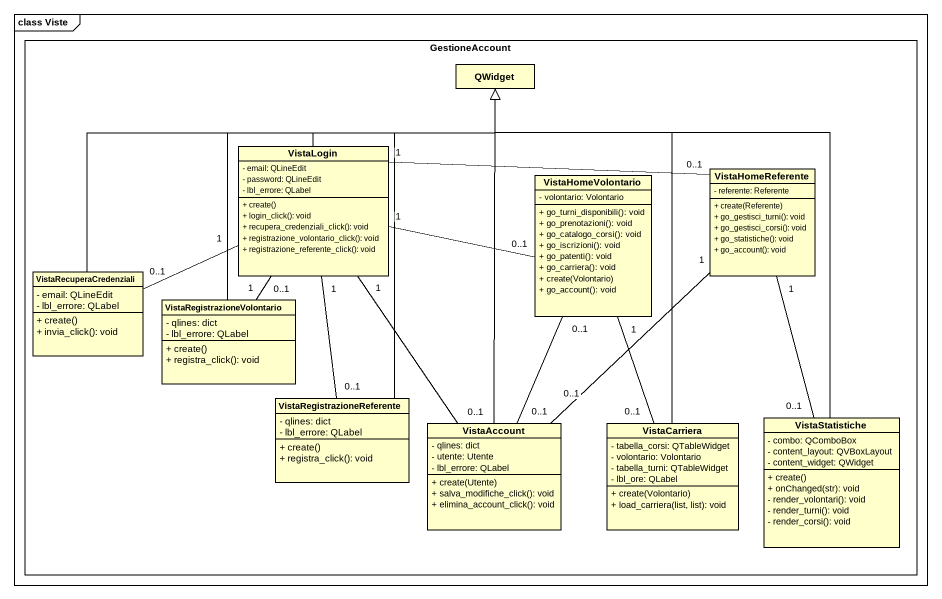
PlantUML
@startuml
mainframe class Viste
hide circle
hide empty members
skinparam classAttributeIconSize 0
rectangle GestioneAccount {
  class QWidget
  class VistaLogin {
    - email: QLineEdit
    - password: QLineEdit
    - lbl_errore: QLabel
    + create()
    + login_click(): void
    + recupera_credenziali_click(): void
    + registrazione_volontario_click(): void
    + registrazione_referente_click(): void
  }
  class VistaHomeVolontario {
    - volontario: Volontario
    + go_turni_disponibili(): void
    + go_prenotazioni(): void
    + go_catalogo_corsi(): void
    + go_iscrizioni(): void
    + go_patenti(): void
    + go_carriera(): void
    + create(Volontario)
    + go_account(): void
  }
  class VistaHomeReferente {
    - referente: Referente
    + create(Referente)
    + go_gestisci_turni(): void
    + go_gestisci_corsi(): void
    + go_statistiche(): void
    + go_account(): void
  }
  class VistaRecuperaCredenziali {
    - email: QLineEdit
    - lbl_errore: QLabel
    + create()
    + invia_click(): void
  }
  class VistaRegistrazioneVolontario {
    - qlines: dict
    - lbl_errore: QLabel
    + create()
    + registra_click(): void
  }
  class VistaRegistrazioneReferente {
    - qlines: dict
    - lbl_errore: QLabel
    + create()
    + registra_click(): void
  }
  class VistaAccount {
    - qlines: dict
    - utente: Utente
    - lbl_errore: QLabel
    + create(Utente)
    + salva_modifiche_click(): void
    + elimina_account_click(): void
  }
  class VistaCarriera {
    - tabella_corsi: QTableWidget
    - volontario: Volontario
    - tabella_turni: QTableWidget
    - lbl_ore: QLabel
    + create(Volontario)
    + load_carriera(list, list): void
  }
  class VistaStatistiche {
    - combo: QComboBox
    - content_layout: QVBoxLayout
    - content_widget: QWidget
    + create()
    + onChanged(str): void
    - render_volontari(): void
    - render_turni(): void
    - render_corsi(): void
  }
}
VistaLogin -up-|> QWidget
VistaLogin "1" -right- "0..1" VistaHomeReferente
VistaHomeVolontario "0..1" -left- "1" VistaLogin
VistaRecuperaCredenziali -right-|> QWidget
VistaRecuperaCredenziali "0..1" -right- "1" VistaLogin
VistaRegistrazioneVolontario -up-|> QWidget
VistaRegistrazioneVolontario "0..1" -up- "1" VistaLogin
VistaRegistrazioneReferente -up-|> QWidget
VistaRegistrazioneReferente "0..1" -up- "1" VistaLogin
VistaAccount -up-|> QWidget
VistaAccount "0..1" -up- "1" VistaLogin
VistaAccount "0..1" -up- "0..1" VistaHomeVolontario
VistaAccount "0..1" -up- "1" VistaHomeReferente
VistaCarriera -up-|> QWidget
VistaCarriera "0..1" -up- "1" VistaHomeVolontario
VistaStatistiche -up-|> QWidget
VistaStatistiche "0..1" -up- "1" VistaHomeReferente
@enduml
